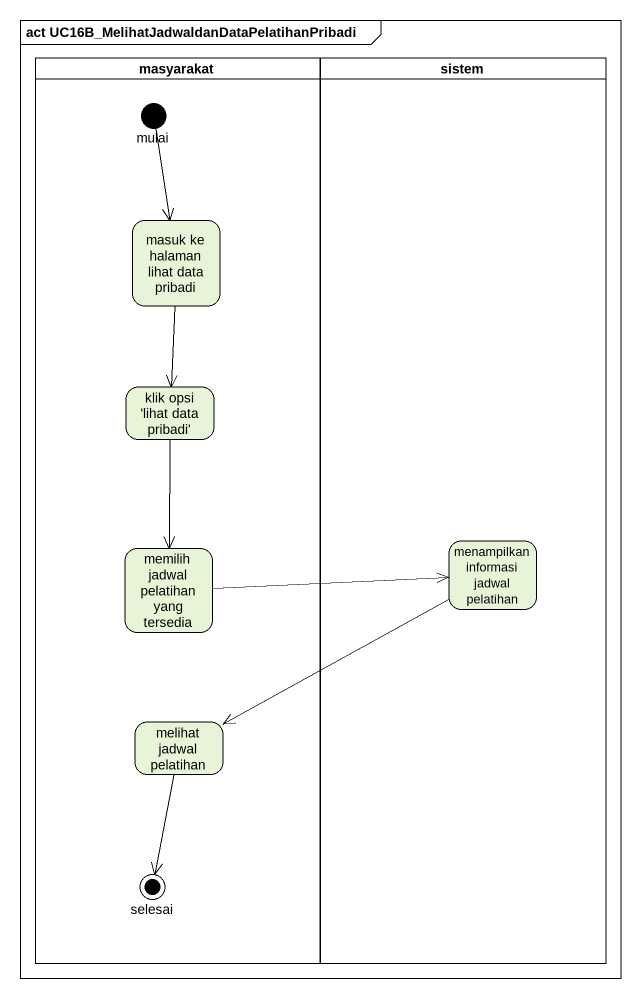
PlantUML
@startuml
mainframe act UC16B_MelihatJadwaldanDataPelatihanPribadi
hide empty description
state masyarakat <<partition>> {
  state mulai <<start>>
  state "masuk ke halaman lihat data pribadi" as masuk_ke_halaman_lihat_data
  state "klik opsi 'lihat data pribadi'" as klik_opsi_lihat_data_pribadi
  state "memilih jadwal pelatihan yang tersedia" as memilih_jadwal_pelatihan
  state "melihat jadwal pelatihan" as melihat_jadwal_pelatihan
  state selesai <<end>>
}
state sistem <<partition>> {
  state "menampilkan informasi jadwal pelatihan" as menampilkan_informasi
}
mulai --> masuk_ke_halaman_lihat_data
masuk_ke_halaman_lihat_data --> klik_opsi_lihat_data_pribadi
klik_opsi_lihat_data_pribadi --> memilih_jadwal_pelatihan
memilih_jadwal_pelatihan -right-> menampilkan_informasi
menampilkan_informasi -left-> melihat_jadwal_pelatihan
melihat_jadwal_pelatihan --> selesai
@enduml
